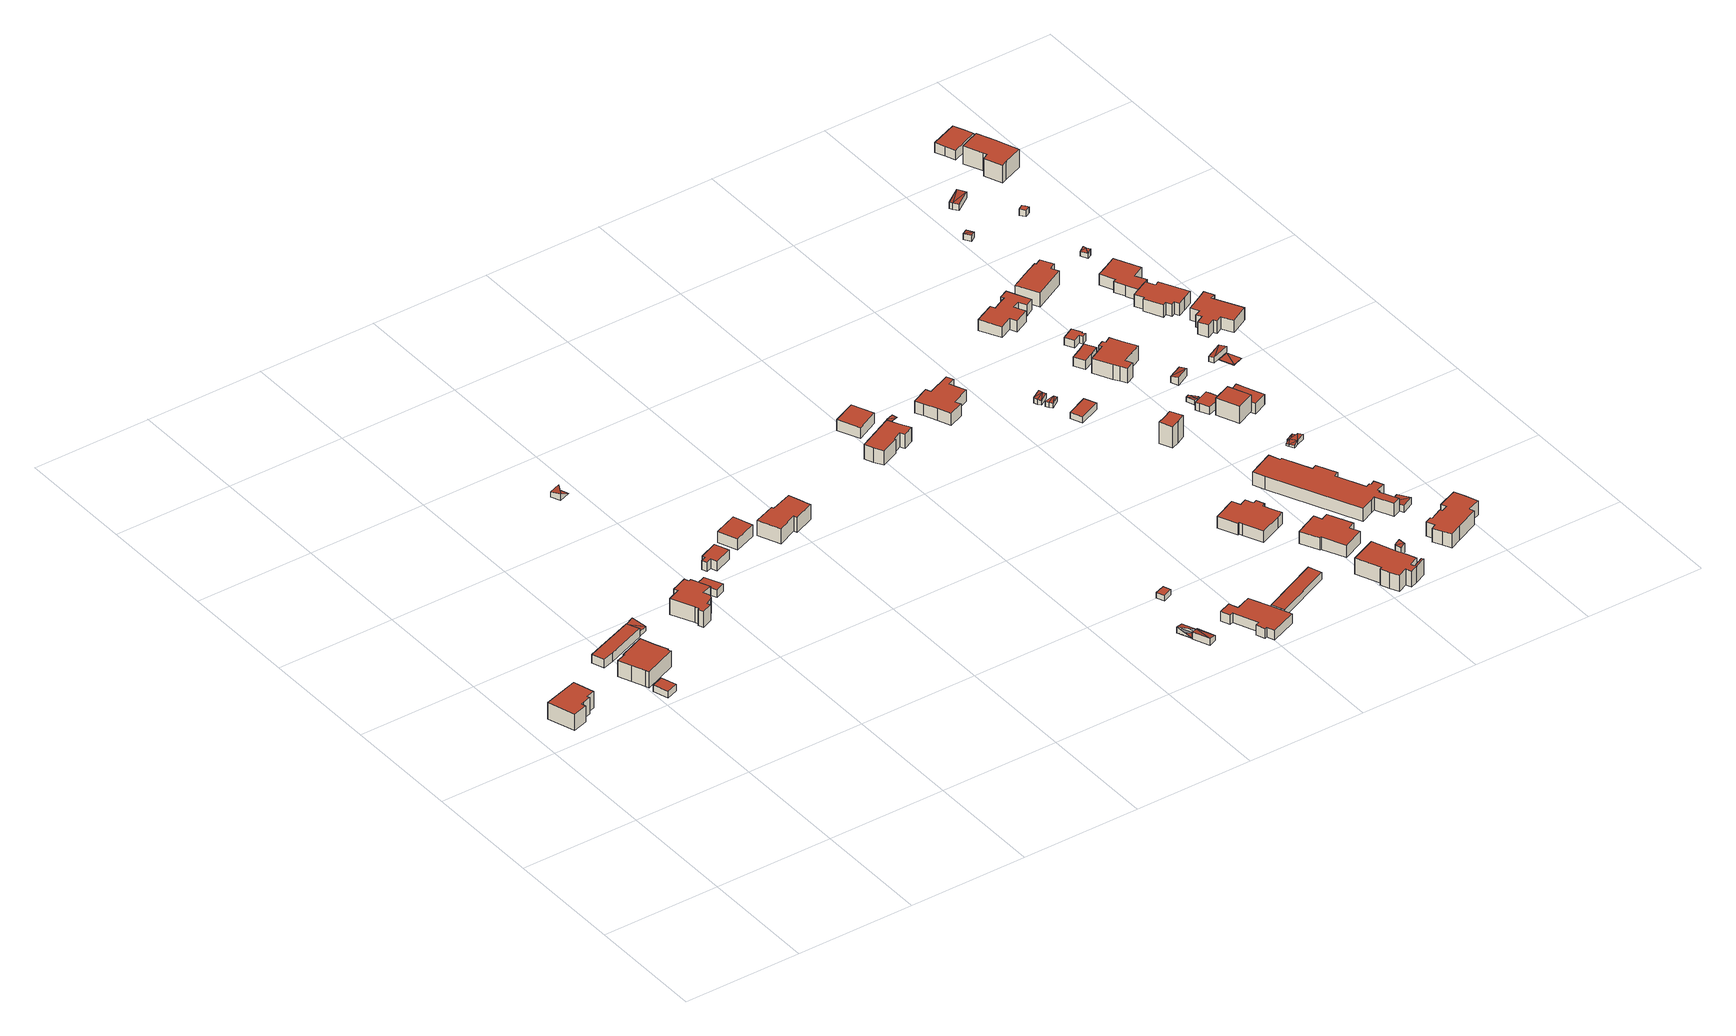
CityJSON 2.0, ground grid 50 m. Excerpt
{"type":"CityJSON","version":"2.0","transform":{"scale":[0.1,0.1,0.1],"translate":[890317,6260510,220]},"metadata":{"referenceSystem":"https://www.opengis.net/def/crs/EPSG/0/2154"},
"CityObjects":{
"building1":{"type":"Building","attributes":{"class":"Building"},"children":["building1-1"]},
"building1-1":{"type":"BuildingPart","parents":["building1"],"geometry":[{"type":"Solid","lod":"2.2","boundaries":[[[[0,1,2,3,4,5,6,7,8,9]],[[10,11,12,13,14,15,16,17,18,19]],[[19,18,8,9]],[[18,17,7,8]],[[17,16,6,7]],[[16,15,5,6]],[[15,14,4,5]],[[14,13,3,4]],[[13,12,2,3]],[[12,11,1,2]],[[11,10,0,1]],[[10,19,9,0]]]],"semantics":{"surfaces":[{"type":"GroundSurface"},{"type":"RoofSurface"},{"type":"WallSurface","on_footprint_edge":true}],"values":[[0,1,2,2,2,2,2,2,2,2,2,2]]}}]},
"building2":{"type":"Building","attributes":{"class":"Building"},"children":["building2-1"]},
"building2-1":{"type":"BuildingPart","parents":["building2"],"geometry":[{"type":"Solid","lod":"2.2","boundaries":[[[[20,21,22,23]],[[24,25,26,27]],[[27,26,22,23]],[[26,25,21,22]],[[25,24,20,21]],[[24,27,23,20]]]],"semantics":{"surfaces":[{"type":"GroundSurface"},{"type":"RoofSurface"},{"type":"WallSurface","on_footprint_edge":true}],"values":[[0,1,2,2,2,2]]}}]},
"building3":{"type":"Building","attributes":{"class":"Building"},"children":["building3-1"]},
"building3-1":{"type":"BuildingPart","parents":["building3"],"geometry":[{"type":"Solid","lod":"2.2","boundaries":[[[[28,29,30,31,32,33,34,35,36,37,38]],[[39,40,41,42,43,44,45,46,47,48,49]],[[49,48,37,38]],[[48,47,36,37]],[[47,46,35,36]],[[46,45,34,35]],[[45,44,33,34]],[[44,43,32,33]],[[43,42,31,32]],[[42,41,30,31]],[[41,40,29,30]],[[40,39,28,29]],[[39,49,38,28]]]],"semantics":{"surfaces":[{"type":"GroundSurface"},{"type":"RoofSurface"},{"type":"WallSurface","on_footprint_edge":true}],"values":[[0,1,2,2,2,2,2,2,2,2,2,2,2]]}}]},
"building4":{"type":"Building","attributes":{"class":"Building"},"children":["building4-1"]},
"building4-1":{"type":"BuildingPart","parents":["building4"],"geometry":[{"type":"Solid","lod":"2.2","boundaries":[[[[50,51,52,53,54]],[[55,56,57,58,59]],[[59,58,53,54]],[[58,57,52,53]],[[57,56,51,52]],[[56,55,50,51]],[[55,59,54,50]]]],"semantics":{"surfaces":[{"type":"GroundSurface"},{"type":"RoofSurface"},{"type":"WallSurface","on_footprint_edge":true}],"values":[[0,1,2,2,2,2,2]]}}]},
"building5":{"type":"Building","attributes":{"class":"Building"},"children":["building5-1"]},
"building5-1":{"type":"BuildingPart","parents":["building5"],"geometry":[{"type":"Solid","lod":"2.2","boundaries":[[[[60,61,62]],[[63,62,61]],[[64,65,66,67]],[[63,61,66,67]],[[61,60,65,66]],[[60,62,64,65]],[[62,63,67,64]]]],"semantics":{"surfaces":[{"type":"RoofSurface","rf_azimuth":293.21,"rf_slope":12.11},{"type":"GroundSurface"},{"type":"WallSurface","on_footprint_edge":true}],"values":[[0,0,1,2,2,2,2]]}}]},
"building6":{"type":"Building","attributes":{"class":"Building"},"children":["building6-1"]},
"building6-1":{"type":"BuildingPart","parents":["building6"],"geometry":[{"type":"Solid","lod":"2.2","boundaries":[[[[68,69,70,71,72,73,74,75,76,77,78,79,80,81,82,83,84,85,86]],[[87,88,89,90,91,92,93,94,95,96,97,98,99,100,101,102,103,104,105]],[[105,104,85,86]],[[104,103,84,85]],[[103,102,83,84]],[[102,101,82,83]],[[101,100,81,82]],[[100,99,80,81]],[[99,98,79,80]],[[98,97,78,79]],[[97,96,77,78]],[[96,95,76,77]],[[95,94,75,76]],[[94,93,74,75]],[[93,92,73,74]],[[92,91,72,73]],[[91,90,71,72]],[[90,89,70,71]],[[89,88,69,70]],[[88,87,68,69]],[[87,105,86,68]]]],"semantics":{"surfaces":[{"type":"GroundSurface"},{"type":"RoofSurface"},{"type":"WallSurface","on_footprint_edge":true}],"values":[[0,1,2,2,2,2,2,2,2,2,2,2,2,2,2,2,2,2,2,2,2]]}}]},
"building7":{"type":"Building","attributes":{"class":"Building"},"children":["building7-1"]},
"building7-1":{"type":"BuildingPart","parents":["building7"],"geometry":[{"type":"Solid","lod":"2.2","boundaries":[[[[106,107,108,109]],[[110,111,112,113]],[[113,112,108,109]],[[112,111,107,108]],[[111,110,106,107]],[[110,113,109,106]]]],"semantics":{"surfaces":[{"type":"GroundSurface"},{"type":"RoofSurface"},{"type":"WallSurface","on_footprint_edge":true}],"values":[[0,1,2,2,2,2]]}}]},
"building8":{"type":"Building","attributes":{"class":"Building"},"children":["building8-1"]},
"building8-1":{"type":"BuildingPart","parents":["building8"],"geometry":[{"type":"MultiSurface","lod":"2.2","boundaries":[[[114,115,116]],[[117,118,119]],[[120,121,122,117]],[[115,122,117]],[[115,114,121,122]],[[114,118,120,121]],[[118,117,120]]],"semantics":{"surfaces":[{"type":"RoofSurface","rf_azimuth":109.42,"rf_slope":8.57},{"type":"RoofSurface","rf_azimuth":353.84,"rf_slope":3.06},{"type":"GroundSurface"},{"type":"WallSurface","on_footprint_edge":true}],"values":[0,1,2,3,3,3,3]}}]},
"building9":{"type":"Building","attributes":{"class":"Building"},"children":["building9-1"]},
"building9-1":{"type":"BuildingPart","parents":["building9"],"geometry":[{"type":"Solid","lod":"2.2","boundaries":[[[[123,124,125,126,127,128,129,130]],[[131,132,133,134,135,136,137,138]],[[138,137,129,130]],[[137,136,128,129]],[[136,135,127,128]],[[135,134,126,127]],[[134,133,125,126]],[[133,132,124,125]],[[132,131,123,124]],[[131,138,130,123]]]],"semantics":{"surfaces":[{"type":"GroundSurface"},{"type":"RoofSurface"},{"type":"WallSurface","on_footprint_edge":true}],"values":[[0,1,2,2,2,2,2,2,2,2]]}}]},
"building10":{"type":"Building","attributes":{"class":"Building"},"children":["building10-1"]},
"building10-1":{"type":"BuildingPart","parents":["building10"],"geometry":[{"type":"Solid","lod":"2.2","boundaries":[[[[139,140,141,142]],[[143,144,145,146]],[[146,145,141,142]],[[145,144,140,141]],[[144,143,139,140]],[[143,146,142,139]]]],"semantics":{"surfaces":[{"type":"GroundSurface"},{"type":"RoofSurface"},{"type":"WallSurface","on_footprint_edge":true}],"values":[[0,1,2,2,2,2]]}}]},
"building11":{"type":"Building","attributes":{"class":"Building"},"children":["building11-1"]},
"building11-1":{"type":"BuildingPart","parents":["building11"],"geometry":[{"type":"Solid","lod":"2.2","boundaries":[[[[147,148,149,150,151,152,153,154,155,156]],[[157,158,159,160,161,162,163,164,165,166]],[[166,165,155,156]],[[165,164,154,155]],[[164,163,153,154]],[[163,162,152,153]],[[162,161,151,152]],[[161,160,150,151]],[[160,159,149,150]],[[159,158,148,149]],[[158,157,147,148]],[[157,166,156,147]]]],"semantics":{"surfaces":[{"type":"GroundSurface"},{"type":"RoofSurface"},{"type":"WallSurface","on_footprint_edge":true}],"values":[[0,1,2,2,2,2,2,2,2,2,2,2]]}}]},
"building12":{"type":"Building","attributes":{"class":"Building"},"children":["building12-1"]},
"building12-1":{"type":"BuildingPart","parents":["building12"],"geometry":[{"type":"MultiSurface","lod":"2.2","boundaries":[[[167,168,169]],[[170,171,172]],[[173,174,175,176]],[[170,168,175,176]],[[168,167,174,175]],[[167,171,173,174]],[[171,170,176,173]]],"semantics":{"surfaces":[{"type":"RoofSurface","rf_azimuth":205.2,"rf_slope":2.99},{"type":"RoofSurface","rf_azimuth":24.69,"rf_slope":12.93},{"type":"GroundSurface"},{"type":"WallSurface","on_footprint_edge":true}],"values":[0,1,2,3,3,3,3]}}]},
"building13":{"type":"Building","attributes":{"class":"Building"},"children":["building13-1"]},
"building13-1":{"type":"BuildingPart","parents":["building13"],"geometry":[{"type":"Solid","lod":"2.2","boundaries":[[[[177,178,179]],[[179,178,180]],[[181,180,178]],[[182,183,184,185,186]],[[181,178,185,186]],[[178,177,184,185]],[[177,179,183,184]],[[179,180,182,183]],[[180,181,186,182]]]],"semantics":{"surfaces":[{"type":"RoofSurface","rf_azimuth":17.26,"rf_slope":12.72},{"type":"GroundSurface"},{"type":"WallSurface","on_footprint_edge":true}],"values":[[0,0,0,1,2,2,2,2,2]]}}]},
"building14":{"type":"Building","attributes":{"class":"Building"},"children":["building14-1"]},
"building14-1":{"type":"BuildingPart","parents":["building14"],"geometry":[{"type":"Solid","lod":"2.2","boundaries":[[[[187,188,189,190]],[[191,192,193,194]],[[194,193,189,190]],[[193,192,188,189]],[[192,191,187,188]],[[191,194,190,187]]]],"semantics":{"surfaces":[{"type":"GroundSurface"},{"type":"RoofSurface"},{"type":"WallSurface","on_footprint_edge":true}],"values":[[0,1,2,2,2,2]]}}]},
"building15":{"type":"Building","attributes":{"class":"Building"},"children":["building15-1"]},
"building15-1":{"type":"BuildingPart","parents":["building15"],"geometry":[{"type":"Solid","lod":"2.2","boundaries":[[[[195,196,197,198,199,200,201,202,203,204]],[[205,206,207,208,209,210,211,212,213,214]],[[214,213,203,204]],[[213,212,202,203]],[[212,211,201,202]],[[211,210,200,201]],[[210,209,199,200]],[[209,208,198,199]],[[208,207,197,198]],[[207,206,196,197]],[[206,205,195,196]],[[205,214,204,195]]]],"semantics":{"surfaces":[{"type":"GroundSurface"},{"type":"RoofSurface"},{"type":"WallSurface","on_footprint_edge":true}],"values":[[0,1,2,2,2,2,2,2,2,2,2,2]]}}]},
"building16":{"type":"Building","attributes":{"class":"Building"},"children":["building16-1"]},
"building16-1":{"type":"BuildingPart","parents":["building16"],"geometry":[{"type":"Solid","lod":"2.2","boundaries":[[[[215,216,217,218,219,220,221,222,223,224,225,226,227]],[[228,229,230,231,232,233,234,235,236,237,238,239,240]],[[240,239,226,227]],[[239,238,225,226]],[[238,237,224,225]],[[237,236,223,224]],[[236,235,222,223]],[[235,234,221,222]],[[234,233,220,221]],[[233,232,219,220]],[[232,231,218,219]],[[231,230,217,218]],[[230,229,216,217]],[[229,228,215,216]],[[228,240,227,215]]]],"semantics":{"surfaces":[{"type":"GroundSurface"},{"type":"RoofSurface"},{"type":"WallSurface","on_footprint_edge":true}],"values":[[0,1,2,2,2,2,2,2,2,2,2,2,2,2,2]]}}]},
"building17":{"type":"Building","attributes":{"class":"Building"},"children":["building17-1"]},
"building17-1":{"type":"BuildingPart","parents":["building17"],"geometry":[{"type":"Solid","lod":"2.2","boundaries":[[[[241,242,243,244]],[[245,246,247,248]],[[248,247,243,244]],[[247,246,242,243]],[[246,245,241,242]],[[245,248,244,241]]]],"semantics":{"surfaces":[{"type":"GroundSurface"},{"type":"RoofSurface"},{"type":"WallSurface","on_footprint_edge":true}],"values":[[0,1,2,2,2,2]]}}]},
"building18":{"type":"Building","attributes":{"class":"Building"},"children":["building18-1"]},
"building18-1":{"type":"BuildingPart","parents":["building18"],"geometry":[{"type":"Solid","lod":"2.2","boundaries":[[[[249,250,251]],[[252,251,250]],[[253,254,255,256]],[[252,250,255,256]],[[250,249,254,255]],[[249,251,253,254]],[[251,252,256,253]]]],"semantics":{"surfaces":[{"type":"RoofSurface","rf_azimuth":22.63,"rf_slope":1.08},{"type":"GroundSurface"},{"type":"WallSurface","on_footprint_edge":true}],"values":[[0,0,1,2,2,2,2]]}}]},
"building19":{"type":"Building","attributes":{"class":"Building"},"children":["building19-1"]},
"building19-1":{"type":"BuildingPart","parents":["building19"],"geometry":[{"type":"Solid","lod":"2.2","boundaries":[[[[257,258,259,260,261,262]],[[263,264,265,266,267,268]],[[268,267,261,262]],[[267,266,260,261]],[[266,265,259,260]],[[265,264,258,259]],[[264,263,257,258]],[[263,268,262,257]]]],"semantics":{"surfaces":[{"type":"GroundSurface"},{"type":"RoofSurface"},{"type":"WallSurface","on_footprint_edge":true}],"values":[[0,1,2,2,2,2,2,2]]}}]},
"building20":{"type":"Building","attributes":{"class":"Building"},"children":["building20-1"]},
"building20-1":{"type":"BuildingPart","parents":["building20"],"geometry":[{"type":"Solid","lod":"2.2","boundaries":[[[[269,270,271,272,273,274,275,276,277,278,279,280,281]],[[282,283,284,285,286,287,288,289,290,291,292,293,294]],[[294,293,280,281]],[[293,292,279,280]],[[292,291,278,279]],[[291,290,277,278]],[[290,289,276,277]],[[289,288,275,276]],[[288,287,274,275]],[[287,286,273,274]],[[286,285,272,273]],[[285,284,271,272]],[[284,283,270,271]],[[283,282,269,270]],[[282,294,281,269]]]],"semantics":{"surfaces":[{"type":"GroundSurface"},{"type":"RoofSurface"},{"type":"WallSurface","on_footprint_edge":true}],"values":[[0,1,2,2,2,2,2,2,2,2,2,2,2,2,2]]}}]},
"building21":{"type":"Building","attributes":{"class":"Building"},"children":["building21-1"]},
"building21-1":{"type":"BuildingPart","parents":["building21"],"geometry":[{"type":"Solid","lod":"2.2","boundaries":[[[[295,296,297,298,299,300,301,302,303,304,305,306,307,308,309]],[[310,311,312,313,314,315,316,317,318,319,320,321,322,323,324]],[[324,323,308,309]],[[323,322,307,308]],[[322,321,306,307]],[[321,320,305,306]],[[320,319,304,305]],[[319,318,303,304]],[[318,317,302,303]],[[317,316,301,302]],[[316,315,300,301]],[[315,314,299,300]],[[314,313,298,299]],[[313,312,297,298]],[[312,311,296,297]],[[311,310,295,296]],[[310,324,309,295]]]],"semantics":{"surfaces":[{"type":"GroundSurface"},{"type":"RoofSurface"},{"type":"WallSurface","on_footprint_edge":true}],"values":[[0,1,2,2,2,2,2,2,2,2,2,2,2,2,2,2,2]]}}]},
"building22":{"type":"Building","attributes":{"class":"Building"},"children":["building22-1"]},
"building22-1":{"type":"BuildingPart","parents":["building22"],"geometry":[{"type":"Solid","lod":"2.2","boundaries":[[[[325,326,327,328,329,330,331,332,333,334,335,336,337,338,339,340]],[[341,342,343,344,345,346,347,348,349,350,351,352,353,354,355,356]],[[356,355,339,340]],[[355,354,338,339]],[[354,353,337,338]],[[353,352,336,337]],[[352,351,335,336]],[[351,350,334,335]],[[350,349,333,334]],[[349,348,332,333]],[[348,347,331,332]],[[347,346,330,331]],[[346,345,329,330]],[[345,344,328,329]],[[344,343,327,328]],[[343,342,326,327]],[[342,341,325,326]],[[341,356,340,325]]]],"semantics":{"surfaces":[{"type":"GroundSurface"},{"type":"RoofSurface"},{"type":"WallSurface","on_footprint_edge":true}],"values":[[0,1,2,2,2,2,2,2,2,2,2,2,2,2,2,2,2,2]]}}]},
"building23":{"type":"Building","attributes":{"class":"Building"},"children":["building23-1"]},
"building23-1":{"type":"BuildingPart","parents":["building23"],"geometry":[{"type":"Solid","lod":"2.2","boundaries":[[[[357,358,359,360,361,362,363,364,365,366]],[[367,368,369,370,371,372,373,374,375,376]],[[376,375,365,366]],[[375,374,364,365]],[[374,373,363,364]],[[373,372,362,363]],[[372,371,361,362]],[[371,370,360,361]],[[370,369,359,360]],[[369,368,358,359]],[[368,367,357,358]],[[367,376,366,357]]]],"semantics":{"surfaces":[{"type":"GroundSurface"},{"type":"RoofSurface"},{"type":"WallSurface","on_footprint_edge":true}],"values":[[0,1,2,2,2,2,2,2,2,2,2,2]]}}]},
"building24":{"type":"Building","attributes":{"class":"Building"},"children":["building24-1"]},
"building24-1":{"type":"BuildingPart","parents":["building24"],"geometry":[{"type":"Solid","lod":"2.2","boundaries":[[[[377,378,379]],[[380,377,379]],[[381,380,379]],[[382,381,379]],[[383,384,385,386,387,388]],[[379,378,387,388]],[[378,377,386,387]],[[377,380,385,386]],[[380,381,384,385]],[[381,382,383,384]],[[382,379,388,383]]]],"semantics":{"surfaces":[{"type":"RoofSurface","rf_azimuth":284.65,"rf_slope":12.67},{"type":"GroundSurface"},{"type":"WallSurface","on_footprint_edge":true}],"values":[[0,0,0,0,1,2,2,2,2,2,2]]}}]},
"building25":{"type":"Building","attributes":{"class":"Building"},"children":["building25-1"]},
"building25-1":{"type":"BuildingPart","parents":["building25"],"geometry":[{"type":"MultiSurface","lod":"2.2","boundaries":[[[389,390,391]],[[392,393,394]],[[389,391,395]],[[396,391,390]],[[397,398,399,400,401,402]],[[396,390,401,402]],[[390,389,400,401]],[[389,395,399,400]],[[395,392,398,399]],[[392,391,397,398]],[[391,396,402,397]]],"semantics":{"surfaces":[{"type":"RoofSurface","rf_azimuth":338.24,"rf_slope":2.15},{"type":"RoofSurface","rf_azimuth":81.67,"rf_slope":3.09},{"type":"GroundSurface"},{"type":"WallSurface","on_footprint_edge":true}],"values":[0,1,0,0,2,3,3,3,3,3,3]}}]},
"building26":{"type":"Building","attributes":{"class":"Building"},"children":["building26-1"]},
"building26-1":{"type":"BuildingPart","parents":["building26"],"geometry":[{"type":"Solid","lod":"2.2","boundaries":[[[[403,404,405,406]],[[407,408,409,410]],[[410,409,405,406]],[[409,408,404,405]],[[408,407,403,404]],[[407,410,406,403]]]],"semantics":{"surfaces":[{"type":"GroundSurface"},{"type":"RoofSurface"},{"type":"WallSurface","on_footprint_edge":true}],"values":[[0,1,2,2,2,2]]}}]},
"building27":{"type":"Building","attributes":{"class":"Building"},"children":["building27-1"]},
"building27-1":{"type":"BuildingPart","parents":["building27"],"geometry":[{"type":"Solid","lod":"2.2","boundaries":[[[[411,412,413]],[[414,413,412]],[[415,416,417,418]],[[414,412,417,418]],[[412,411,416,417]],[[411,413,415,416]],[[413,414,418,415]]]],"semantics":{"surfaces":[{"type":"RoofSurface","rf_azimuth":267.66,"rf_slope":19.31},{"type":"GroundSurface"},{"type":"WallSurface","on_footprint_edge":true}],"values":[[0,0,1,2,2,2,2]]}}]},
"building28":{"type":"Building","attributes":{"class":"Building"},"children":["building28-1"]},
"building28-1":{"type":"BuildingPart","parents":["building28"],"geometry":[{"type":"Solid","lod":"2.2","boundaries":[[[[419,420,421,422,423,424]],[[425,426,427,428,429,430]],[[430,429,423,424]],[[429,428,422,423]],[[428,427,421,422]],[[427,426,420,421]],[[426,425,419,420]],[[425,430,424,419]]]],"semantics":{"surfaces":[{"type":"GroundSurface"},{"type":"RoofSurface"},{"type":"WallSurface","on_footprint_edge":true}],"values":[[0,1,2,2,2,2,2,2]]}}]},
"building29":{"type":"Building","attributes":{"class":"Building"},"children":["building29-1"]},
"building29-1":{"type":"BuildingPart","parents":["building29"],"geometry":[{"type":"Solid","lod":"2.2","boundaries":[[[[431,432,433,434,435,436,437,438,439,440,441,442,443,444,445,446,447,448,449,450,451,452,453]],[[454,455,456,457,458,459,460,461,462,463,464,465,466,467,468,469,470,471,472,473,474,475,476]],[[476,475,452,453]],[[475,474,451,452]],[[474,473,450,451]],[[473,472,449,450]],[[472,471,448,449]],[[471,470,447,448]],[[470,469,446,447]],[[469,468,445,446]],[[468,467,444,445]],[[467,466,443,444]],[[466,465,442,443]],[[465,464,441,442]],[[464,463,440,441]],[[463,462,439,440]],[[462,461,438,439]],[[461,460,437,438]],[[460,459,436,437]],[[459,458,435,436]],[[458,457,434,435]],[[457,456,433,434]],[[456,455,432,433]],[[455,454,431,432]],[[454,476,453,431]]]],"semantics":{"surfaces":[{"type":"GroundSurface"},{"type":"RoofSurface"},{"type":"WallSurface","on_footprint_edge":true}],"values":[[0,1,2,2,2,2,2,2,2,2,2,2,2,2,2,2,2,2,2,2,2,2,2,2,2]]}}]},
"building30":{"type":"Building","attributes":{"class":"Building"},"children":["building30-1"]},
"building30-1":{"type":"BuildingPart","parents":["building30"],"geometry":[{"type":"Solid","lod":"2.2","boundaries":[[[[477,478,479,480,481,482]],[[483,484,485,486,487,488]],[[488,487,481,482]],[[487,486,480,481]],[[486,485,479,480]],[[485,484,478,479]],[[484,483,477,478]],[[483,488,482,477]]]],"semantics":{"surfaces":[{"type":"GroundSurface"},{"type":"RoofSurface"},{"type":"WallSurface","on_footprint_edge":true}],"values":[[0,1,2,2,2,2,2,2]]}}]},
"building31":{"type":"Building","attributes":{"class":"Building"},"children":["building31-1"]},
"building31-1":{"type":"BuildingPart","parents":["building31"],"geometry":[{"type":"Solid","lod":"2.2","boundaries":[[[[489,490,491,492,493,494,495,496,497,498,499,500,501,502,503,504,505]],[[506,507,508,509,510,511,512,513,514,515,516,517,518,519,520,521,522]],[[522,521,504,505]],[[521,520,503,504]],[[520,519,502,503]],[[519,518,501,502]],[[518,517,500,501]],[[517,516,499,500]],[[516,515,498,499]],[[515,514,497,498]],[[514,513,496,497]],[[513,512,495,496]],[[512,511,494,495]],[[511,510,493,494]],[[510,509,492,493]],[[509,508,491,492]],[[508,507,490,491]],[[507,506,489,490]],[[506,522,505,489]]]],"semantics":{"surfaces":[{"type":"GroundSurface"},{"type":"RoofSurface"},{"type":"WallSurface","on_footprint_edge":true}],"values":[[0,1,2,2,2,2,2,2,2,2,2,2,2,2,2,2,2,2,2]]}}]},
"building32":{"type":"Building","attributes":{"class":"Building"},"children":["building32-1"]},
"building32-1":{"type":"BuildingPart","parents":["building32"],"geometry":[{"type":"Solid","lod":"2.2","boundaries":[[[[523,524,525]],[[526,523,525]],[[527,528,529,530]],[[525,524,529,530]],[[524,523,528,529]],[[523,526,527,528]],[[526,525,530,527]]]],"semantics":{"surfaces":[{"type":"RoofSurface","rf_azimuth":113.39,"rf_slope":6.64},{"type":"GroundSurface"},{"type":"WallSurface","on_footprint_edge":true}],"values":[[0,0,1,2,2,2,2]]}}]},
"building33":{"type":"Building","attributes":{"class":"Building"},"children":["building33-1"]},
"building33-1":{"type":"BuildingPart","parents":["building33"],"geometry":[{"type":"Solid","lod":"2.2","boundaries":[[[[531,532,533,534,535,536,537,538,539,540,541,542,543,544,545,546,547]],[[548,549,550,551,552,553,554,555,556,557,558,559,560,561,562,563,564]],[[564,563,546,547]],[[563,562,545,546]],[[562,561,544,545]],[[561,560,543,544]],[[560,559,542,543]],[[559,558,541,542]],[[558,557,540,541]],[[557,556,539,540]],[[556,555,538,539]],[[555,554,537,538]],[[554,553,536,537]],[[553,552,535,536]],[[552,551,534,535]],[[551,550,533,534]],[[550,549,532,533]],[[549,548,531,532]],[[548,564,547,531]]]],"semantics":{"surfaces":[{"type":"GroundSurface"},{"type":"RoofSurface"},{"type":"WallSurface","on_footprint_edge":true}],"values":[[0,1,2,2,2,2,2,2,2,2,2,2,2,2,2,2,2,2,2]]}}]},
"building34":{"type":"Building","attributes":{"class":"Building"},"children":["building34-1"]},
"building34-1":{"type":"BuildingPart","parents":["building34"],"geometry":[{"type":"Solid","lod":"2.2","boundaries":[[[[565,566,567,568,569,570,571,572,573,574,575,576,577]],[[578,579,580,581,582,583,584,585,586,587,588,589,590]],[[590,589,576,577]],[[589,588,575,576]],[[588,587,574,575]],[[587,586,573,574]],[[586,585,572,573]],[[585,584,571,572]],[[584,583,570,571]],[[583,582,569,570]],[[582,581,568,569]],[[581,580,567,568]],[[580,579,566,567]],[[579,578,565,566]],[[578,590,577,565]]]],"semantics":{"surfaces":[{"type":"GroundSurface"},{"type":"RoofSurface"},{"type":"WallSurface","on_footprint_edge":true}],"values":[[0,1,2,2,2,2,2,2,2,2,2,2,2,2,2]]}}]},
"building35":{"type":"Building","attributes":{"class":"Building"},"children":["building35-1"]},
"building35-1":{"type":"BuildingPart","parents":["building35"],"geometry":[{"type":"MultiSurface","lod":"2.2","boundaries":[[[591,592,593]],[[594,591,593]],[[595,596,597]],[[593,598,594]],[[599,600,596,601,602,603]],[[593,592,602,603]],[[592,591,601,602]],[[591,594,596,601]],[[594,595,600,596]],[[595,598,599,600]],[[598,593,603,599]]],"semantics":{"surfaces":[{"type":"RoofSurface","rf_azimuth":298.38,"rf_slope":0.283},{"type":"RoofSurface","rf_azimuth":127.2,"rf_slope":13.7},{"type":"GroundSurface"},{"type":"WallSurface","on_footprint_edge":true}],"values":[0,0,1,0,2,3,3,3,3,3,3]}}]},
"building36":{"type":"Building","attributes":{"class":"Building"},"children":["building36-1"]},
"building36-1":{"type":"BuildingPart","parents":["building36"],"geometry":[{"type":"Solid","lod":"2.2","boundaries":[[[[604,605,606,607,608,609,610,611]],[[612,613,614,615,616,617,618,619]],[[619,618,610,611]],[[618,617,609,610]],[[617,616,608,609]],[[616,615,607,608]],[[615,614,606,607]],[[614,613,605,606]],[[613,612,604,605]],[[612,619,611,604]]]],"semantics":{"surfaces":[{"type":"GroundSurface"},{"type":"RoofSurface"},{"type":"WallSurface","on_footprint_edge":true}],"values":[[0,1,2,2,2,2,2,2,2,2]]}}]},
"building37":{"type":"Building","attributes":{"class":"Building"},"children":["building37-1"]},
"building37-1":{"type":"BuildingPart","parents":["building37"],"geometry":[{"type":"Solid","lod":"2.2","boundaries":[[[[620,621,622,623,624,625,626]],[[627,628,629,630,631,632,633]],[[633,632,625,626]],[[632,631,624,625]],[[631,630,623,624]],[[630,629,622,623]],[[629,628,621,622]],[[628,627,620,621]],[[627,633,626,620]]]],"semantics":{"surfaces":[{"type":"GroundSurface"},{"type":"RoofSurface"},{"type":"WallSurface","on_footprint_edge":true}],"values":[[0,1,2,2,2,2,2,2,2]]}}]},
"building38":{"type":"Building","attributes":{"class":"Building"},"children":["building38-1"]},
"building38-1":{"type":"BuildingPart","parents":["building38"],"geometry":[{"type":"Solid","lod":"2.2","boundaries":[[[[634,635,636,637]],[[638,639,640,641]],[[641,640,636,637]],[[640,639,635,636]],[[639,638,634,635]],[[638,641,637,634]]]],"semantics":{"surfaces":[{"type":"GroundSurface"},{"type":"RoofSurface"},{"type":"WallSurface","on_footprint_edge":true}],"values":[[0,1,2,2,2,2]]}}]},
"building39":{"type":"Building","attributes":{"class":"Building"},"children":["building39-1"]},
"building39-1":{"type":"BuildingPart","parents":["building39"],"geometry":[{"type":"MultiSurface","lod":"2.2","boundaries":[[[642,643,644]],[[645,642,644]],[[646,647,648]],[[649,648,647]],[[650,648,651]],[[649,651,648]],[[651,649,652]],[[653,654,655,656,657,658,659,660,661]],[[644,643,660,661]],[[643,642,659,660]],[[642,645,658,659]],[[645,646,657,658]],[[646,648,656,657]],[[648,650,655,656]],[[650,651,654,655]],[[651,652,653,654]],[[652,644,661,653]]],"semantics":{"surfaces":[{"type":"RoofSurface","rf_azimuth":137.85,"rf_slope":4.41},{"type":"RoofSurface","rf_azimuth":168.89,"rf_slope":11.1},{"type":"GroundSurface"},{"type":"WallSurface","on_footprint_edge":true}],"values":[0,0,1,1,1,1,1,2,3,3,3,3,3,3,3,3,3]}}]},
"building40":{"type":"Building","attributes":{"class":"Building"},"children":["building40-1"]},
"building40-1":{"type":"BuildingPart","parents":["building40"],"geometry":[{"type":"Solid","lod":"2.2","boundaries":[[[[662,663,664]],[[665,662,664]],[[666,667,668,669]],[[664,663,668,669]],[[663,662,667,668]],[[662,665,666,667]],[[665,664,669,666]]]],"semantics":{"surfaces":[{"type":"RoofSurface","rf_azimuth":114.83,"rf_slope":12.12},{"type":"GroundSurface"},{"type":"WallSurface","on_footprint_edge":true}],"values":[[0,0,1,2,2,2,2]]}}]},
"building41":{"type":"Building","attributes":{"class":"Building"},"children":["building41-1"]},
"building41-1":{"type":"BuildingPart","parents":["building41"],"geometry":[{"type":"Solid","lod":"2.2","boundaries":[[[[670,671,672,673,674,675,676]],[[677,678,679,680,681,682,683]],[[683,682,675,676]],[[682,681,674,675]],[[681,680,673,674]],[[680,679,672,673]],[[679,678,671,672]],[[678,677,670,671]],[[677,683,676,670]]]],"semantics":{"surfaces":[{"type":"GroundSurface"},{"type":"RoofSurface"},{"type":"WallSurface","on_footprint_edge":true}],"values":[[0,1,2,2,2,2,2,2,2]]}}]},
"building42":{"type":"Building","attributes":{"class":"Building"},"children":["building42-1"]},
"building42-1":{"type":"BuildingPart","parents":["building42"],"geometry":[{"type":"Solid","lod":"2.2","boundaries":[[[[684,685,686,687,688,689,690,691,692]],[[693,694,695,696,697,698,699,700,701]],[[701,700,691,692]],[[700,699,690,691]],[[699,698,689,690]],[[698,697,688,689]],[[697,696,687,688]],[[696,695,686,687]],[[695,694,685,686]],[[694,693,684,685]],[[693,701,692,684]]]],"semantics":{"surfaces":[{"type":"GroundSurface"},{"type":"RoofSurface"},{"type":"WallSurface","on_footprint_edge":true}],"values":[[0,1,2,2,2,2,2,2,2,2,2]]}}]},
"building43":{"type":"Building","attributes":{"class":"Building"},"children":["building43-1"]},
"building43-1":{"type":"BuildingPart","parents":["building43"],"geometry":[{"type":"Solid","lod":"2.2","boundaries":[[[[702,703,704]],[[705,704,703]],[[706,707,708,709]],[[705,703,708,709]],[[703,702,707,708]],[[702,704,706,707]],[[704,705,709,706]]]],"semantics":{"surfaces":[{"type":"RoofSurface","rf_azimuth":18.35,"rf_slope":6.94},{"type":"GroundSurface"},{"type":"WallSurface","on_footprint_edge":true}],"values":[[0,0,1,2,2,2,2]]}}]},
"building44":{"type":"Building","attributes":{"class":"Building"},"children":["building44-1"]},
"building44-1":{"type":"BuildingPart","parents":["building44"],"geometry":[{"type":"Solid","lod":"2.2","boundaries":[[[[710,711,712]],[[713,712,711]],[[714,715,716,717]],[[713,711,716,717]],[[711,710,715,716]],[[710,712,714,715]],[[712,713,717,714]]]],"semantics":{"surfaces":[{"type":"RoofSurface","rf_azimuth":112.96,"rf_slope":5.22},{"type":"GroundSurface"},{"type":"WallSurface","on_footprint_edge":true}],"values":[[0,0,1,2,2,2,2]]}}]},
"building45":{"type":"Building","attributes":{"class":"Building"},"children":["building45-1"]},
"building45-1":{"type":"BuildingPart","parents":["building45"],"geometry":[{"type":"Solid","lod":"2.2","boundaries":[[[[718,719,720]],[[721,718,720]],[[722,723,724,725]],[[720,719,724,725]],[[719,718,723,724]],[[718,721,722,723]],[[721,720,725,722]]]],"semantics":{"surfaces":[{"type":"RoofSurface","rf_azimuth":332.37,"rf_slope":1.69},{"type":"GroundSurface"},{"type":"WallSurface","on_footprint_edge":true}],"values":[[0,0,1,2,2,2,2]]}}]},
"building46":{"type":"Building","attributes":{"class":"Building"},"children":["building46-1"]},
"building46-1":{"type":"BuildingPart","parents":["building46"],"geometry":[{"type":"Solid","lod":"2.2","boundaries":[[[[726,727,728]],[[729,726,730]],[[728,730,726]],[[731,732,733,734,735]],[[728,727,734,735]],[[727,726,733,734]],[[726,729,732,733]],[[729,730,731,732]],[[730,728,735,731]]]],"semantics":{"surfaces":[{"type":"RoofSurface","rf_azimuth":304.08,"rf_slope":4.74},{"type":"GroundSurface"},{"type":"WallSurface","on_footprint_edge":true}],"values":[[0,0,0,1,2,2,2,2,2]]}}]},
"building47":{"type":"Building","attributes":{"class":"Building"},"children":["building47-1"]},
"building47-1":{"type":"BuildingPart","parents":["building47"],"geometry":[{"type":"Solid","lod":"2.2","boundaries":[[[[736,737,738,739,740,741,742,743,744,745,746,747,748]],[[749,750,751,752,753,754,755,756,757,758,759,760,761]],[[761,760,747,748]],[[760,759,746,747]],[[759,758,745,746]],[[758,757,744,745]],[[757,756,743,744]],[[756,755,742,743]],[[755,754,741,742]],[[754,753,740,741]],[[753,752,739,740]],[[752,751,738,739]],[[751,750,737,738]],[[750,749,736,737]],[[749,761,748,736]]]],"semantics":{"surfaces":[{"type":"GroundSurface"},{"type":"RoofSurface"},{"type":"WallSurface","on_footprint_edge":true}],"values":[[0,1,2,2,2,2,2,2,2,2,2,2,2,2,2]]}}]},
"building48":{"type":"Building","attributes":{"class":"Building"},"children":["building48-1"]},
"building48-1":{"type":"BuildingPart","parents":["building48"],"geometry":[{"type":"Solid","lod":"2.2","boundaries":[[[[762,763,764,765,766,767,768,769,770,771,772,773]],[[774,775,776,777,778,779,780,781,782,783,784,785]],[[785,784,772,773]],[[784,783,771,772]],[[783,782,770,771]],[[782,781,769,770]],[[781,780,768,769]],[[780,779,767,768]],[[779,778,766,767]],[[778,777,765,766]],[[777,776,764,765]],[[776,775,763,764]],[[775,774,762,763]],[[774,785,773,762]]]],"semantics":{"surfaces":[{"type":"GroundSurface"},{"type":"RoofSurface"},{"type":"WallSurface","on_footprint_edge":true}],"values":[[0,1,2,2,2,2,2,2,2,2,2,2,2,2]]}}]},
"building49":{"type":"Building","attributes":{"class":"Building"},"children":["building49-1"]},
"building49-1":{"type":"BuildingPart","parents":["building49"],"geometry":[{"type":"Solid","lod":"2.2","boundaries":[[[[786,787,788,789,790,791,792,793,794,795,796,797,798,799,800]],[[801,802,803,804,805,806,807,808,809,810,811,812,813,814,815]],[[815,814,799,800]],[[814,813,798,799]],[[813,812,797,798]],[[812,811,796,797]],[[811,810,795,796]],[[810,809,794,795]],[[809,808,793,794]],[[808,807,792,793]],[[807,806,791,792]],[[806,805,790,791]],[[805,804,789,790]],[[804,803,788,789]],[[803,802,787,788]],[[802,801,786,787]],[[801,815,800,786]]]],"semantics":{"surfaces":[{"type":"GroundSurface"},{"type":"RoofSurface"},{"type":"WallSurface","on_footprint_edge":true}],"values":[[0,1,2,2,2,2,2,2,2,2,2,2,2,2,2,2,2]]}}]},
"building50":{"type":"Building","attributes":{"class":"Building"},"children":["building50-1"]},
"building50-1":{"type":"BuildingPart","parents":["building50"],"geometry":[{"type":"Solid","lod":"2.2","boundaries":[[[[816,817,818]],[[819,816,818]],[[818,820,819]],[[821,822,823,824,825]],[[818,817,824,825]],[[817,816,823,824]],[[816,819,822,823]],[[819,820,821,822]],[[820,818,825,821]]]],"semantics":{"surfaces":[{"type":"RoofSurface","rf_azimuth":206.27,"rf_slope":17.13},{"type":"GroundSurface"},{"type":"WallSurface","on_footprint_edge":true}],"values":[[0,0,0,1,2,2,2,2,2]]}}]},
"building51":{"type":"Building","attributes":{"class":"Building"},"children":["building51-1"]},
"building51-1":{"type":"BuildingPart","parents":["building51"],"geometry":[{"type":"Solid","lod":"2.2","boundaries":[[[[826,827,828,829,830]],[[831,832,833,834,835]],[[835,834,829,830]],[[834,833,828,829]],[[833,832,827,828]],[[832,831,826,827]],[[831,835,830,826]]]],"semantics":{"surfaces":[{"type":"GroundSurface"},{"type":"RoofSurface"},{"type":"WallSurface","on_footprint_edge":true}],"values":[[0,1,2,2,2,2,2]]}}]},
"building52":{"type":"Building","attributes":{"class":"Building"},"children":["building52-1"]},
"building52-1":{"type":"BuildingPart","parents":["building52"],"geometry":[{"type":"Solid","lod":"2.2","boundaries":[[[[836,837,838,839,840,841]],[[842,843,844,845,846,847]],[[847,846,840,841]],[[846,845,839,840]],[[845,844,838,839]],[[844,843,837,838]],[[843,842,836,837]],[[842,847,841,836]]]],"semantics":{"surfaces":[{"type":"GroundSurface"},{"type":"RoofSurface"},{"type":"WallSurface","on_footprint_edge":true}],"values":[[0,1,2,2,2,2,2,2]]}}]},
"building53":{"type":"Building","attributes":{"class":"Building"},"children":["building53-1"]},
"building53-1":{"type":"BuildingPart","parents":["building53"],"geometry":[{"type":"Solid","lod":"2.2","boundaries":[[[[848,849,850,851,852,853,854,855,856,857,858]],[[859,860,861,862,863,864,865,866,867,868,869]],[[869,868,857,858]],[[868,867,856,857]],[[867,866,855,856]],[[866,865,854,855]],[[865,864,853,854]],[[864,863,852,853]],[[863,862,851,852]],[[862,861,850,851]],[[861,860,849,850]],[[860,859,848,849]],[[859,869,858,848]]]],"semantics":{"surfaces":[{"type":"GroundSurface"},{"type":"RoofSurface"},{"type":"WallSurface","on_footprint_edge":true}],"values":[[0,1,2,2,2,2,2,2,2,2,2,2,2]]}}]}
},
"vertices":[
[165,1049,128],[152,1093,128],[5,1048,128],[41,933,128],[104,951,128],[98,969,128],[110,973,128],[145,984,128],[142,994,128],[178,1005,128],[165,1049,200],[152,1093,200],[5,1048,200],[41,933,200],[104,951,200],[98,969,200],[110,973,200],[145,984,200],[142,994,200],[178,1005,200],
[490,930,115],[468,992,115],[419,974,115],[442,912,115],[490,930,144],[468,992,144],[419,974,144],[442,912,144],
[531,1127,116],[512,1182,116],[406,1139,116],[408,1135,116],[369,1121,116],[392,1069,116],[414,1014,116],[420,999,116],[558,1056,116],[552,1069,116],[556,1071,116],[531,1127,188],[512,1182,188],[406,1139,188],[408,1135,188],[369,1121,188],[392,1069,188],[414,1014,188],[420,999,188],[558,1056,188],[552,1069,188],[556,1071,188],
[331,1229,128],[350,1178,128],[398,1194,128],[563,1257,128],[541,1308,128],[331,1229,166],[350,1178,166],[398,1194,166],[563,1257,166],[541,1308,166],
[580,1326,165],[541,1308,164],[600,1271,152],[563,1257,152],[600,1271,132],[580,1326,132],[541,1308,132],[563,1257,132],
[736,1311,123],[780,1217,123],[786,1202,123],[779,1196,123],[788,1176,123],[833,1195,123],[827,1209,123],[855,1224,123],[862,1231,123],[866,1242,123],[864,1252,123],[856,1271,123],[898,1286,123],[865,1362,123],[855,1358,123],[848,1377,123],[810,1362,123],[782,1350,123],[790,1334,123],[736,1311,193],[780,1217,193],[786,1202,193],[779,1196,193],[788,1176,193],[833,1195,193],[827,1209,193],[855,1224,193],[862,1231,193],[866,1242,193],[864,1252,193],[856,1271,193],[898,1286,193],[865,1362,193],[855,1358,193],[848,1377,193],[810,1362,193],[782,1350,193],[790,1334,193],
[973,1312,122],[939,1384,122],[901,1370,122],[935,1295,122],[973,1312,157],[939,1384,157],[901,1370,157],[935,1295,157],
[709,2007,266],[727,1968,272],[759,2026,265],[774,1986,243],[759,2026,244],[727,1968,245],[759,2026,243],[709,2007,243],[727,1968,243],
[1033,1432,118],[1109,1463,118],[1086,1523,118],[1009,1490,118],[1014,1478,118],[992,1470,118],[1001,1448,118],[1022,1458,118],[1033,1432,159],[1109,1463,159],[1086,1523,159],[1009,1490,159],[1014,1478,159],[992,1470,159],[1001,1448,159],[1022,1458,159],
[1236,1616,112],[1139,1577,112],[1171,1498,112],[1264,1534,112],[1236,1616,162],[1139,1577,162],[1171,1498,162],[1264,1534,162],
[1385,1586,91],[1296,1552,91],[1336,1460,91],[1419,1497,91],[1424,1483,91],[1509,1518,91],[1504,1529,91],[1491,1567,91],[1477,1609,91],[1388,1577,91],[1385,1586,158],[1296,1552,158],[1336,1460,158],[1419,1497,158],[1424,1483,158],[1509,1518,158],[1504,1529,158],[1491,1567,158],[1477,1609,158],[1388,1577,158],
[2253,206,23],[2283,219,25],[2229,266,23],[2260,278,42],[2229,266,49],[2283,219,42],[2229,266,22],[2253,206,22],[2283,219,22],[2260,278,22],
[2286,221,44],[2283,219,45],[2316,150,42],[2283,136,50],[2253,206,52],[2283,136,20],[2316,150,20],[2286,221,20],[2283,219,20],[2253,206,20],
[2333,495,23],[2293,481,23],[2306,448,23],[2345,465,23],[2333,495,47],[2293,481,47],[2306,448,47],[2345,465,47],
[2062,1704,59],[2106,1726,59],[2081,1770,59],[2059,1813,59],[1906,1740,59],[1921,1703,59],[1943,1667,59],[2016,1699,59],[2013,1703,59],[2051,1723,59],[2062,1704,122],[2106,1726,122],[2081,1770,122],[2059,1813,122],[1906,1740,122],[1921,1703,122],[1943,1667,122],[2016,1699,122],[2013,1703,122],[2051,1723,122],
[2474,101,19],[2455,93,19],[2469,56,19],[2478,59,19],[2490,28,19],[2601,72,19],[2572,142,19],[2527,242,19],[2465,217,19],[2451,255,19],[2400,235,19],[2417,198,19],[2432,203,19],[2474,101,62],[2455,93,62],[2469,56,62],[2478,59,62],[2490,28,62],[2601,72,62],[2572,142,62],[2527,242,62],[2465,217,62],[2451,255,62],[2400,235,62],[2417,198,62],[2432,203,62],
[2007,1959,79],[1912,1916,79],[1952,1826,79],[2045,1870,79],[2007,1959,126],[1912,1916,126],[1952,1826,126],[2045,1870,126],
[2101,1843,80],[2134,1852,79],[2095,1864,80],[2127,1874,79],[2095,1864,78],[2101,1843,78],[2134,1852,78],[2127,1874,78],
[2825,285,16],[2581,176,16],[2598,138,16],[2604,124,16],[2846,231,16],[2839,247,16],[2825,285,48],[2581,176,48],[2598,138,48],[2604,124,48],[2846,231,48],[2839,247,48],
[2391,1908,63],[2295,1868,63],[2286,1889,63],[2214,1856,63],[2230,1823,63],[2253,1770,63],[2276,1717,63],[2338,1743,63],[2327,1768,63],[2404,1802,63],[2383,1846,63],[2375,1866,63],[2404,1879,63],[2391,1908,116],[2295,1868,116],[2286,1889,116],[2214,1856,116],[2230,1823,116],[2253,1770,116],[2276,1717,116],[2338,1743,116],[2327,1768,116],[2404,1802,116],[2383,1846,116],[2375,1866,116],[2404,1879,116],
[2763,630,13],[2768,632,13],[2774,616,13],[2811,539,13],[2903,579,13],[2931,592,13],[2914,626,13],[2897,665,13],[2910,672,13],[2897,705,13],[2882,698,13],[2867,731,13],[2837,717,13],[2823,752,13],[2726,708,13],[2763,630,64],[2768,632,64],[2774,616,64],[2811,539,64],[2903,579,64],[2931,592,64],[2914,626,64],[2897,665,64],[2910,672,64],[2897,705,64],[2882,698,64],[2867,731,64],[2837,717,64],[2823,752,64],[2726,708,64],
[3106,45,11],[3146,63,11],[3131,101,11],[3114,138,11],[3073,241,11],[2966,194,11],[3010,91,11],[3000,86,11],[3017,50,11],[3034,14,11],[3075,32,11],[3085,9,11],[3116,22,11],[3163,45,11],[3159,53,11],[3112,30,11],[3106,45,82],[3146,63,82],[3131,101,82],[3114,138,82],[3073,241,82],[2966,194,82],[3010,91,82],[3000,86,82],[3017,50,82],[3034,14,82],[3075,32,82],[3085,9,82],[3116,22,82],[3163,45,82],[3159,53,82],[3112,30,82],
[3009,507,11],[2912,461,11],[2950,384,11],[2956,386,11],[3001,292,11],[3090,333,11],[3070,373,11],[3100,387,11],[3052,487,11],[3022,473,11],[3009,507,65],[2912,461,65],[2950,384,65],[2956,386,65],[3001,292,65],[3090,333,65],[3070,373,65],[3100,387,65],[3052,487,65],[3022,473,65],
[2631,1655,56],[2669,1678,59],[2662,1690,61],[2623,1667,59],[2616,1682,62],[2653,1704,65],[2653,1704,38],[2616,1682,38],[2623,1667,38],[2631,1655,38],[2669,1678,38],[2662,1690,38],
[2646,1629,58],[2655,1618,57],[2684,1653,57],[2674,1667,37],[2638,1643,38],[2684,1653,38],[2638,1643,58],[2691,1642,57],[2684,1653,36],[2674,1667,36],[2638,1643,36],[2646,1629,36],[2655,1618,36],[2691,1642,36],
[2761,1576,31],[2672,1536,31],[2693,1487,31],[2783,1526,31],[2761,1576,58],[2672,1536,58],[2693,1487,58],[2783,1526,58],
[3163,183,48],[3186,194,52],[3153,206,56],[3177,216,60],[3153,206,12],[3163,183,12],[3186,194,12],[3177,216,12],
[2923,1272,18],[2888,1255,18],[2853,1241,18],[2877,1189,18],[2911,1203,18],[2947,1223,18],[2923,1272,113],[2888,1255,113],[2853,1241,113],[2877,1189,113],[2911,1203,113],[2947,1223,113],
[3288,398,8],[3320,413,8],[3285,489,8],[3291,492,8],[3287,500,8],[3325,514,8],[3307,552,8],[3289,542,8],[3285,549,8],[3268,540,8],[3213,660,8],[3233,670,8],[3194,751,8],[3174,742,8],[3120,859,8],[3112,855,8],[3094,901,8],[3038,875,8],[2986,851,8],[3007,803,8],[3179,439,8],[3235,464,8],[3253,473,8],[3288,398,65],[3320,413,65],[3285,489,65],[3291,492,65],[3287,500,65],[3325,514,65],[3307,552,65],[3289,542,65],[3285,549,65],[3268,540,65],[3213,660,65],[3233,670,65],[3194,751,65],[3174,742,65],[3120,859,65],[3112,855,65],[3094,901,65],[3038,875,65],[2986,851,65],[3007,803,65],[3179,439,65],[3235,464,65],[3253,473,65],
[2906,1807,32],[2868,1788,32],[2892,1745,32],[2931,1764,32],[2969,1786,32],[2945,1831,32],[2906,1807,72],[2868,1788,72],[2892,1745,72],[2931,1764,72],[2969,1786,72],[2945,1831,72],
[2795,2167,47],[2787,2186,47],[2705,2146,47],[2749,2060,47],[2800,2086,47],[2812,2057,47],[2875,2088,47],[2860,2119,47],[2853,2133,47],[2882,2147,47],[2899,2115,47],[2933,2133,47],[2908,2183,47],[2887,2228,47],[2850,2210,47],[2857,2197,47],[2829,2185,47],[2795,2167,95],[2787,2186,95],[2705,2146,95],[2749,2060,95],[2800,2086,95],[2812,2057,95],[2875,2088,95],[2860,2119,95],[2853,2133,95],[2882,2147,95],[2899,2115,95],[2933,2133,95],[2908,2183,95],[2887,2228,95],[2850,2210,95],[2857,2197,95],[2829,2185,95],
[3308,453,30],[3333,399,37],[3383,425,36],[3356,477,30],[3356,477,5],[3308,453,5],[3333,399,5],[3383,425,5],
[3402,260,5],[3397,270,5],[3344,244,5],[3340,250,5],[3313,238,5],[3328,204,5],[3309,195,5],[3329,158,5],[3346,124,5],[3396,148,5],[3494,192,5],[3486,212,5],[3540,233,5],[3521,282,5],[3501,328,5],[3418,293,5],[3428,271,5],[3402,260,67],[3397,270,67],[3344,244,67],[3340,250,67],[3313,238,67],[3328,204,67],[3309,195,67],[3329,158,67],[3346,124,67],[3396,148,67],[3494,192,67],[3486,212,67],[3540,233,67],[3521,282,67],[3501,328,67],[3418,293,67],[3428,271,67],
[2955,1622,26],[2970,1596,26],[3005,1613,26],[2991,1640,26],[3081,1686,26],[3049,1742,26],[3026,1786,26],[2999,1771,26],[2993,1783,26],[2968,1770,26],[2974,1758,26],[2900,1720,26],[2940,1646,26],[2955,1622,91],[2970,1596,91],[3005,1613,91],[2991,1640,91],[3081,1686,91],[3049,1742,91],[3026,1786,91],[2999,1771,91],[2993,1783,91],[2968,1770,91],[2974,1758,91],[2900,1720,91],[2940,1646,91],
[3083,1393,35],[3096,1358,35],[3110,1363,35],[3096,1399,35],[3109,1403,16],[3096,1399,15],[3122,1371,24],[3122,1371,35],[3122,1371,15],[3109,1403,15],[3083,1393,15],[3096,1358,15],[3110,1363,15],
[2983,1892,38],[2962,1931,38],[2911,1904,38],[2930,1866,38],[2962,1882,38],[2969,1868,38],[2987,1878,38],[2979,1890,38],[2983,1892,71],[2962,1931,71],[2911,1904,71],[2930,1866,71],[2962,1882,71],[2969,1868,71],[2987,1878,71],[2979,1890,71],
[3174,1310,12],[3159,1350,12],[3151,1366,12],[3083,1337,12],[3090,1321,12],[3108,1283,12],[3144,1296,12],[3174,1310,46],[3159,1350,46],[3151,1366,46],[3083,1337,46],[3090,1321,46],[3108,1283,46],[3144,1296,46],
[3242,1214,9],[3202,1304,9],[3127,1272,9],[3167,1180,9],[3242,1214,84],[3202,1304,84],[3127,1272,84],[3167,1180,84],
[3281,1015,12],[3246,998,11],[3250,990,11],[3289,994,13],[3299,974,26],[3289,994,23],[3266,961,20],[3250,990,16],[3243,949,16],[3233,967,14],[3228,981,12],[3228,981,4],[3233,967,4],[3243,949,4],[3266,961,4],[3299,974,4],[3289,994,4],[3281,1015,4],[3246,998,4],[3250,990,4],
[3101,1514,48],[3115,1484,55],[3172,1512,55],[3159,1542,48],[3159,1542,20],[3101,1514,20],[3115,1484,20],[3172,1512,20],
[3277,1299,6],[3261,1334,6],[3202,1304,6],[3242,1214,6],[3249,1197,6],[3308,1224,6],[3296,1250,6],[3277,1299,52],[3261,1334,52],[3202,1304,52],[3242,1214,52],[3249,1197,52],[3308,1224,52],[3296,1250,52],
[2928,2230,40],[2974,2138,40],[3108,2208,40],[3092,2239,40],[3118,2253,40],[3091,2304,40],[3066,2290,40],[3063,2296,40],[2995,2264,40],[2928,2230,102],[2974,2138,102],[3108,2208,102],[3092,2239,102],[3118,2253,102],[3091,2304,102],[3066,2290,102],[3063,2296,102],[2995,2264,102],
[2954,2567,137],[2931,2552,141],[2971,2541,136],[2949,2526,139],[2971,2541,113],[2954,2567,113],[2931,2552,113],[2949,2526,113],
[3294,1546,36],[3304,1526,38],[3363,1583,35],[3380,1555,38],[3363,1583,13],[3294,1546,13],[3304,1526,13],[3380,1555,13],
[3380,1555,9],[3334,1538,10],[3358,1480,9],[3405,1498,8],[3405,1498,7],[3380,1555,7],[3334,1538,7],[3358,1480,7],
[3009,2724,140],[3023,2706,138],[3090,2751,138],[3001,2735,141],[3068,2783,141],[3068,2783,112],[3001,2735,112],[3009,2724,112],[3023,2706,112],[3090,2751,112],
[3281,1933,12],[3319,1860,12],[3335,1868,12],[3347,1845,12],[3362,1853,12],[3372,1834,12],[3407,1853,12],[3446,1872,12],[3386,1986,12],[3369,1977,12],[3348,2013,12],[3272,1975,12],[3292,1939,12],[3281,1933,66],[3319,1860,66],[3335,1868,66],[3347,1845,66],[3362,1853,66],[3372,1834,66],[3407,1853,66],[3446,1872,66],[3386,1986,66],[3369,1977,66],[3348,2013,66],[3272,1975,66],[3292,1939,66],
[3277,2035,18],[3301,1989,18],[3348,2013,18],[3362,2021,18],[3338,2062,18],[3389,2090,18],[3337,2195,18],[3285,2168,18],[3241,2147,18],[3271,2087,18],[3257,2080,18],[3280,2036,18],[3277,2035,67],[3301,1989,67],[3348,2013,67],[3362,2021,67],[3338,2062,67],[3389,2090,67],[3337,2195,67],[3285,2168,67],[3241,2147,67],[3271,2087,67],[3257,2080,67],[3280,2036,67],
[3424,1676,5],[3450,1690,5],[3476,1644,5],[3552,1685,5],[3489,1802,5],[3510,1811,5],[3490,1850,5],[3454,1830,5],[3392,1798,5],[3409,1763,5],[3384,1752,5],[3396,1730,5],[3366,1714,5],[3386,1674,5],[3416,1690,5],[3424,1676,59],[3450,1690,59],[3476,1644,59],[3552,1685,59],[3489,1802,59],[3510,1811,59],[3490,1850,59],[3454,1830,59],[3392,1798,59],[3409,1763,59],[3384,1752,59],[3396,1730,59],[3366,1714,59],[3386,1674,59],[3416,1690,59],
[3292,2286,54],[3310,2296,60],[3302,2312,60],[3277,2313,54],[3297,2324,61],[3297,2324,33],[3277,2313,33],[3292,2286,33],[3310,2296,33],[3302,2312,33],
[3219,2594,90],[3199,2580,90],[3214,2558,90],[3236,2571,90],[3228,2583,90],[3219,2594,117],[3199,2580,117],[3214,2558,117],[3236,2571,117],[3228,2583,117],
[3280,3038,122],[3263,3076,122],[3151,3032,122],[3168,2993,122],[3184,2951,122],[3298,2996,122],[3280,3038,165],[3263,3076,165],[3151,3032,165],[3168,2993,165],[3184,2951,165],[3298,2996,165],
[3256,2857,92],[3233,2845,92],[3264,2771,92],[3288,2782,92],[3368,2814,92],[3349,2867,92],[3333,2908,92],[3299,2984,92],[3255,2966,92],[3216,2949,92],[3249,2874,92],[3256,2857,171],[3233,2845,171],[3264,2771,171],[3288,2782,171],[3368,2814,171],[3349,2867,171],[3333,2908,171],[3299,2984,171],[3255,2966,171],[3216,2949,171],[3249,2874,171]
]}
